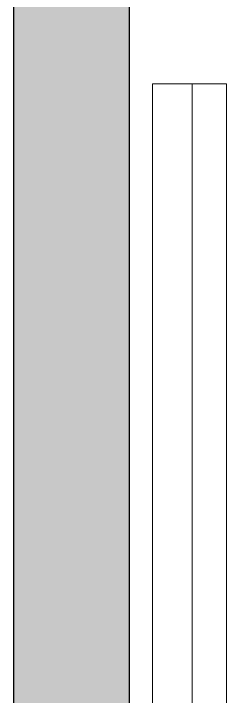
# Model space of a CAD drawing. Header units: millimetres. Extents: x 79795 to 317870, y -36033 to 97293.
# Drawn here: x 227911 to 228098, y 31946 to 32547 of the extents above; entities that cross this region are included whole.
import ezdxf

# ---------------------------------------------------------------- set-up
doc = ezdxf.new("R2010")
doc.units = ezdxf.units.MM
doc.header["$MEASUREMENT"] = 0
for name, color, linetype, lineweight in [('CSM-STL-XX-ZZ-M3-A-XXXX-00001_detached _19_04_21__rvt-1-Level 4$0$A-WALL-PATT', 7, 'CONTINUOUS', 9), ('CSM-STL-XX-ZZ-M3-A-XXXX-00001_detached _19_04_21__rvt-1-Level 4$0$I-FURN', 8, 'CONTINUOUS', 9), ('CSM-STL-XX-ZZ-M3-A-XXXX-00001_detached _19_04_21__rvt-1-Level 4$0$I-WALL', 7, 'CONTINUOUS', 9)]:
    doc.layers.add(name, color=color, linetype=linetype, lineweight=lineweight)

msp = doc.modelspace()

# ---------------------------------------------------------------- hatches: boundary and pattern name
at = {"layer": 'CSM-STL-XX-ZZ-M3-A-XXXX-00001_detached _19_04_21__rvt-1-Level 4$0$A-WALL-PATT'}
msp.add_hatch(color=256, dxfattribs=at).paths.add_polyline_path([(227952.44, 29859.33), (228012.83, 29859.33), (228012.83, 34245.33), (227910.83, 34245.33), (227910.83, 29859.33)], flags=0)

# ---------------------------------------------------------------- linework, layer by layer
at = {"layer": 'CSM-STL-XX-ZZ-M3-A-XXXX-00001_detached _19_04_21__rvt-1-Level 4$0$I-FURN'}
for p, q in [((228068.02, 32484.9), (228033.02, 32484.9)), ((228033.02, 32484.9), (228033.02, 30084.9)), ((228068.02, 32484.9), (228098.02, 32484.9)), ((228068.02, 30084.9), (228068.02, 32484.9)), ((228068.02, 30084.9), (228068.02, 32484.9)), ((228098.02, 32484.9), (228098.02, 30084.9))]:
    msp.add_line(p, q, dxfattribs=at)
at = {"layer": 'CSM-STL-XX-ZZ-M3-A-XXXX-00001_detached _19_04_21__rvt-1-Level 4$0$I-WALL', "lineweight": 30}
for p, q in [((227910.83, 34245.33), (227910.83, 29859.33)), ((228012.83, 29859.33), (228012.83, 34245.33))]:
    msp.add_line(p, q, dxfattribs=at)

doc.saveas('drawing.dxf')
